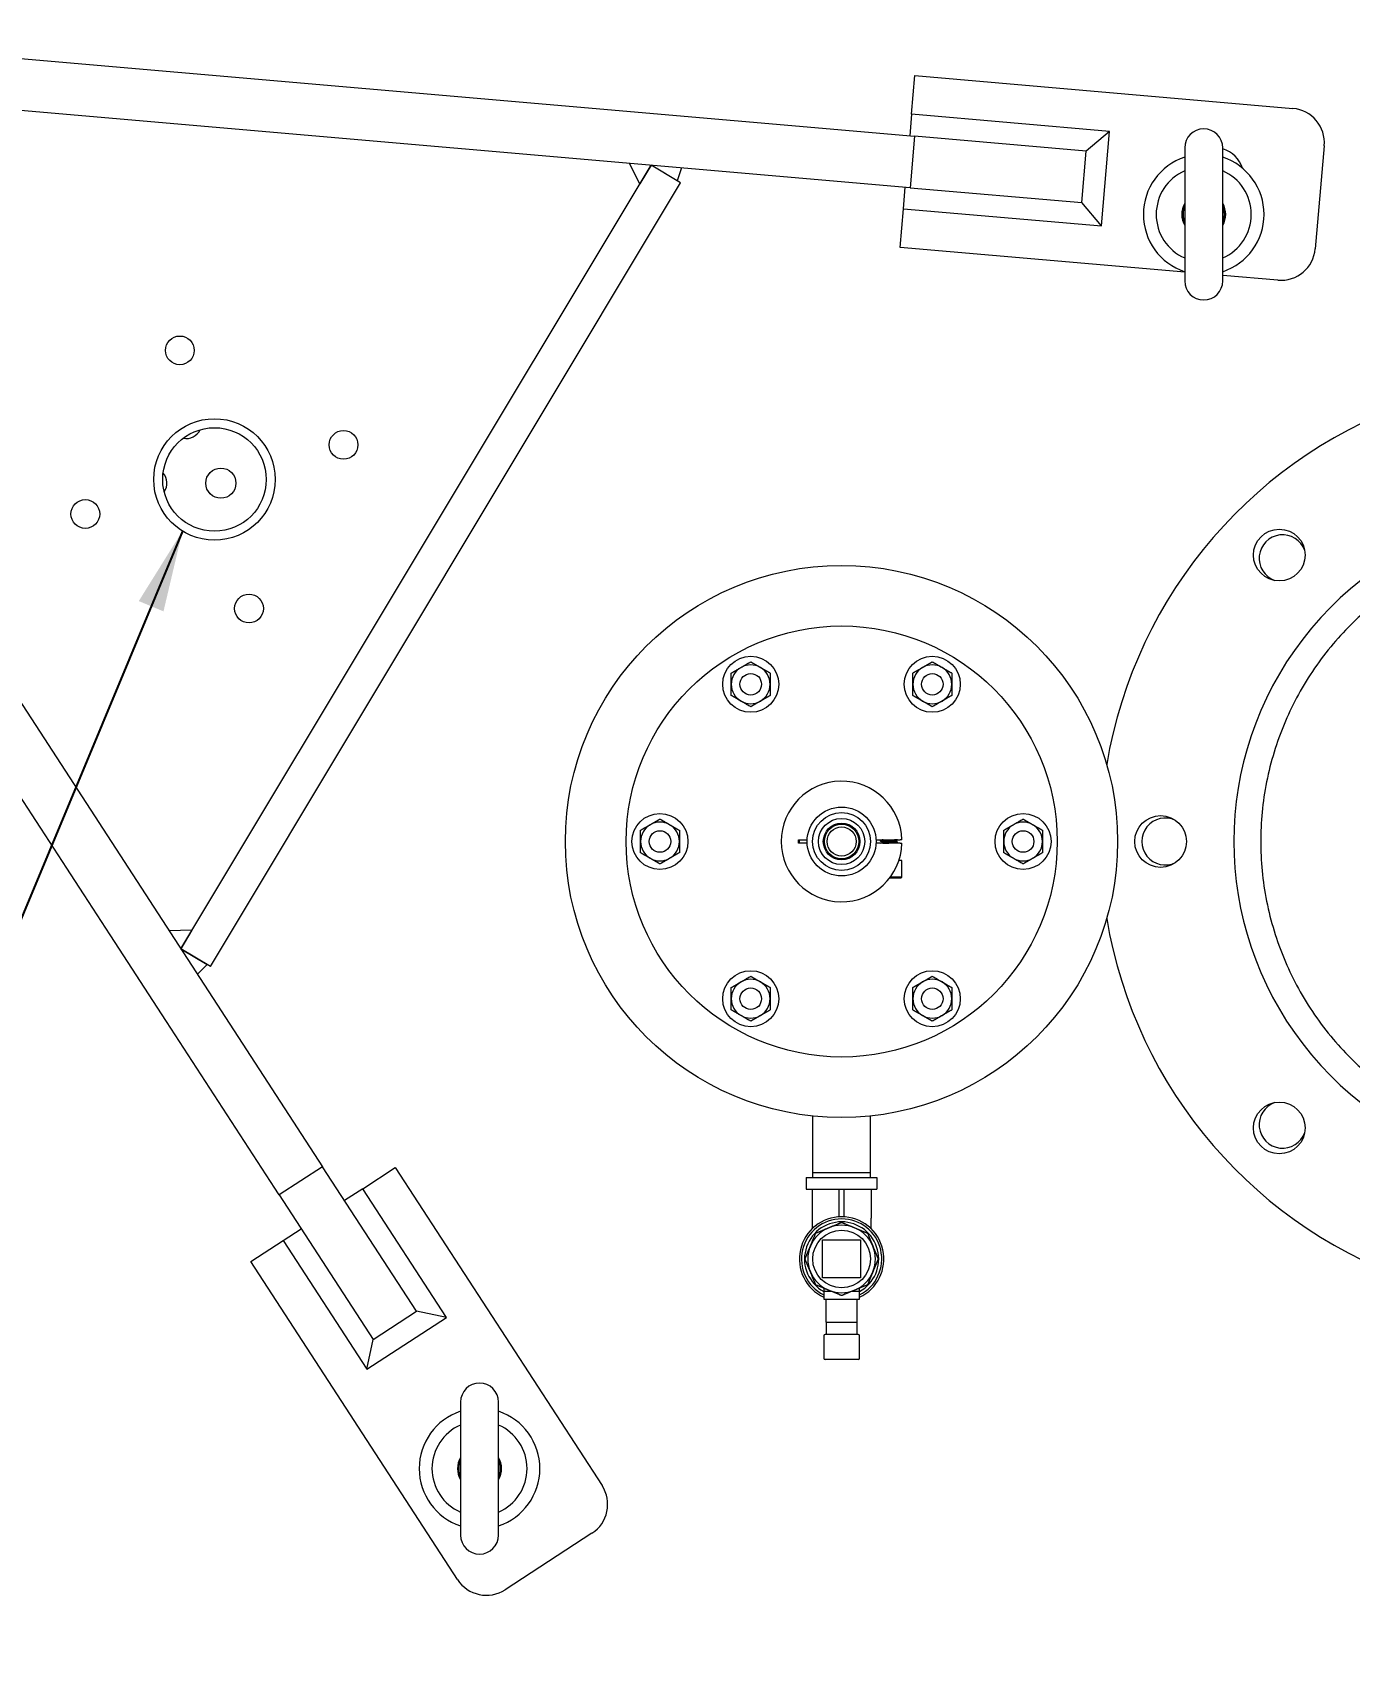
# Model space of a CAD drawing. Header units: inches. Extents: x 15 to 402, y 6 to 261.
# Drawn here: x 67.81 to 86.9, y 189.34 to 212.8 of the extents above; entities that cross this region are included whole.
import ezdxf

# ---------------------------------------------------------------- set-up
doc = ezdxf.new("R2010")
doc.units = ezdxf.units.IN
doc.header["$LTSCALE"] = 12
doc.header["$MEASUREMENT"] = 0
for name, color, linetype, lineweight in [('Dimension (ANSI)', 7, 'Continuous', 25), ('Symbol (ANSI)', 7, 'Continuous', 25), ('Visible', 7, 'Continuous', 18)]:
    doc.layers.add(name, color=color, linetype=linetype, lineweight=lineweight)
doc.styles.add('MEMCOR Medium', font='arial.ttf')
doc.dimstyles.new('Default (ANSI)', dxfattribs={"dimscale": 12, "dimtxt": 0.15, "dimasz": 0.098425, "dimexe": 0.125, "dimexo": 0.0625, "dimgap": 0.031496, "dimtad": 0, "dimtih": 1, "dimtoh": 1, "dimdec": 4, "dimrnd": 1e-08, "dimzin": 3, "dimdsep": 46, "dimlunit": 5, "dimtxsty": 'MEMCOR Medium', "dimcen": 0.09, "dimdle": 0.393701, "dimclrd": 256, "dimclre": 256, "dimclrt": 256, "dimadec": 0, "dimazin": 1, "dimtfac": 0.8, "dimtofl": 0, "dimtmove": 0, "dimatfit": 3, "dimfxl": 1, "dimfrac": 1, "dimtolj": 1, "dimtzin": 4, "dimlwd": -1, "dimlwe": -1, "dimarcsym": 0})
doc.dimstyles.new('Default (ANSI)$7', dxfattribs={"dimscale": 12, "dimtxt": 0.15, "dimasz": 0.098425, "dimexe": 0.125, "dimexo": 0.0625, "dimgap": 0.031496, "dimtad": 0, "dimtih": 1, "dimtoh": 1, "dimdec": 4, "dimrnd": 1e-08, "dimzin": 3, "dimdsep": 46, "dimlunit": 5, "dimtxsty": 'MEMCOR Medium', "dimcen": 0.09, "dimdle": 0.393701, "dimclrd": 256, "dimclre": 256, "dimclrt": 256, "dimadec": 0, "dimazin": 1, "dimtfac": 0.8, "dimtofl": 0, "dimtmove": 0, "dimatfit": 3, "dimfxl": 1, "dimfrac": 1, "dimtolj": 1, "dimtzin": 4, "dimlwd": -1, "dimlwe": -1, "dimarcsym": 0})

# ---------------------------------------------------------------- blocks, each defined once
blk = doc.blocks.new('*D25')
at = {"layer": 'Defpoints', "color": 0, "transparency": 16777216}
for p in [(86.641, 243.622), (62.578, 211.67)]:
    blk.add_point(p, dxfattribs=at)
at = {"layer": 'Dimension (ANSI)', "transparency": 16777216}
for p, q in [((91.211, 249.692), (87.351, 244.566)), ((92.799, 249.692), (91.211, 249.692))]:
    blk.add_line(p, q, dxfattribs=at)
blk.add_solid([(87.194, 244.684), (87.508, 244.447), (86.641, 243.622)], dxfattribs=at)
at = {"layer": 'Dimension (ANSI)', "transparency": 16777216, "insert": (93.177, 249.692), "char_height": 1.8, "attachment_point": 4, "style": 'MEMCOR Medium'}
blk.add_mtext('\\A1; \\fArial|b0|i0;\\H1.8000;R40 in\\P[R1016.0 mm]{\\P\\fArial|b0|i0;\\H1.8000;RADIAL CLEARANCE REQUIRED}', dxfattribs=at)

msp = doc.modelspace()

# ---------------------------------------------------------------- linework, layer by layer
at = {"layer": 'Visible'}
for p, q in [((64.906715, 212.660715), (80.595992, 211.29916)), ((80.553272, 211.616542), (80.601905, 212.176935)), ((80.601905, 212.176935), (86.08131, 211.701419)), ((80.531149, 210.551968), (65.099151, 211.891196)), ((80.553272, 211.616542), (80.526254, 211.305212)), ((83.424979, 211.367328), (80.553272, 211.616542)), ((80.595992, 211.29916), (80.531149, 210.551968)), ((83.086631, 211.083016), (80.595992, 211.29916)), ((83.424979, 211.367328), (83.086631, 211.083016)), ((83.3061, 209.997476), (83.424979, 211.367328)), ((83.021788, 210.335824), (83.086631, 211.083016)), ((84.513231, 211.12887), (84.513231, 209.199736)), ((85.064412, 209.199736), (85.064412, 211.12887)), ((86.536209, 211.160062), (86.406523, 209.665679)), ((69.958872, 199.515778), (76.775107, 210.877927)), ((76.614345, 210.609949), (76.463777, 210.904945)), ((76.775107, 210.877927), (76.614345, 210.609949)), ((77.203929, 210.620806), (76.775365, 210.877905)), ((77.154342, 210.650553), (76.775365, 210.877905)), ((77.215651, 210.839695), (77.154342, 210.650553)), ((70.387636, 199.258559), (77.203929, 210.620806)), ((80.434393, 210.24669), (80.461411, 210.55802)), ((80.531149, 210.551968), (83.021788, 210.335824)), ((83.3061, 209.997476), (83.021788, 210.335824)), ((80.385761, 209.686297), (80.434393, 210.24669)), ((80.434393, 210.24669), (83.3061, 209.997476)), ((84.513231, 209.328104), (80.385761, 209.686297)), ((63.568856, 209.340458), (72.014417, 196.355367)), ((71.385701, 195.946447), (62.799337, 209.148022)), ((85.865166, 209.21078), (85.064412, 209.280272)), ((78.913822, 201.044753), (78.913822, 201.097253)), ((78.913822, 201.097253), (79.039511, 201.097253)), ((79.039511, 201.044753), (78.913822, 201.044753)), ((80.038132, 201.097253), (80.388416, 201.097253)), ((80.388416, 201.044753), (80.038132, 201.044753)), ((80.101322, 201.076003), (80.101322, 201.080467)), ((80.124519, 201.094115), (80.124519, 201.097253)), ((80.124519, 201.058401), (80.124519, 201.06261)), ((80.328124, 201.076003), (80.328124, 201.080212)), ((80.351322, 201.09386), (80.351322, 201.097253)), ((80.351322, 201.058146), (80.351322, 201.06261)), ((80.413428, 201.097253), (80.388416, 201.097253)), ((80.388416, 201.044753), (80.413428, 201.044753)), ((80.413822, 200.794753), (80.369069, 200.794753)), ((80.413822, 200.554753), (80.413822, 200.794753)), ((80.237882, 200.544753), (80.403822, 200.544753)), ((80.413822, 200.554753), (80.245299, 200.554753)), ((80.403822, 200.544753), (80.413822, 200.554753)), ((70.119634, 199.783755), (69.788489, 199.777743)), ((70.119634, 199.783755), (69.958872, 199.515778)), ((70.387636, 199.258559), (69.958872, 199.515778)), ((69.958872, 199.515778), (70.33785, 199.288426)), ((70.199831, 199.145303), (70.33785, 199.288426)), ((79.12017, 196.266357), (79.12017, 197.089078)), ((79.957473, 196.266357), (79.957473, 197.089374)), ((72.014417, 196.355367), (71.385701, 195.946447)), ((73.377484, 194.259645), (72.014417, 196.355367)), ((72.59534, 196.035351), (73.066878, 196.342041)), ((73.066878, 196.342041), (76.065624, 191.731453)), ((79.026223, 196.198247), (80.05142, 196.198247)), ((79.026223, 196.198247), (79.026223, 196.027381)), ((79.957473, 196.266357), (79.12017, 196.266357)), ((79.122298, 196.198247), (79.12017, 196.266357)), ((79.955345, 196.198247), (79.957473, 196.266357)), ((80.05142, 196.198247), (80.05142, 196.027381)), ((71.385701, 195.946447), (72.748768, 193.850725)), ((72.59534, 196.035351), (72.333375, 195.864968)), ((73.809833, 194.168063), (72.59534, 196.035351)), ((79.026223, 196.027381), (79.499451, 196.027381)), ((79.111656, 196.027381), (79.111656, 195.607696)), ((79.499451, 196.028895), (79.499451, 195.628378)), ((79.578192, 195.628378), (79.578192, 196.028895)), ((79.578192, 196.027381), (80.05142, 196.027381)), ((79.965987, 196.027381), (79.965987, 195.607696)), ((79.111656, 195.607696), (79.111656, 195.456105)), ((79.965987, 195.456105), (79.965987, 195.607696)), ((70.971156, 194.978974), (71.442693, 195.285664)), ((71.442693, 195.285664), (71.704659, 195.456048)), ((71.442693, 195.285664), (72.657186, 193.418376)), ((79.263231, 194.741554), (79.263231, 195.292735)), ((79.263231, 195.292735), (79.814412, 195.292735)), ((79.814412, 195.292735), (79.814412, 194.741554)), ((73.969903, 190.368387), (70.971156, 194.978974)), ((79.814412, 194.741554), (79.263231, 194.741554)), ((79.278692, 194.594522), (79.278692, 194.551644)), ((79.278692, 194.551644), (79.278692, 194.435269)), ((79.278692, 194.551644), (79.382206, 194.551644)), ((79.695437, 194.551644), (79.798952, 194.551644)), ((79.798952, 194.551644), (79.798952, 194.594522)), ((79.798952, 194.435269), (79.798952, 194.551644)), ((79.278692, 194.435269), (79.798952, 194.435269)), ((79.312622, 194.102734), (79.312622, 194.435269)), ((79.765022, 194.102734), (79.765022, 194.435269)), ((72.657186, 193.418376), (73.809833, 194.168063)), ((72.748768, 193.850725), (73.377484, 194.259645)), ((73.809833, 194.168063), (73.377484, 194.259645)), ((79.312622, 194.102734), (79.765022, 194.102734)), ((79.312622, 194.102734), (79.312622, 193.922042)), ((79.765022, 193.922042), (79.765022, 194.102734)), ((72.657186, 193.418376), (72.748768, 193.850725)), ((79.278692, 193.901162), (79.278692, 193.660873)), ((79.778072, 193.922042), (79.299572, 193.922042)), ((79.798952, 193.660873), (79.798952, 193.901162)), ((79.278692, 193.660873), (79.278692, 193.57899)), ((79.798952, 193.57899), (79.798952, 193.660873)), ((79.778072, 193.55811), (79.299572, 193.55811)), ((74.013231, 192.94227), (74.013231, 191.013136)), ((74.564412, 191.013136), (74.564412, 192.94227)), ((75.919093, 191.039696), (74.66166, 190.221856))]:
    msp.add_line(p, q, dxfattribs=at)
for centre, radius in [((62.577592, 211.669555), 40), ((69.944122, 208.192503), 0.2085), ((70.445522, 206.321003), 0.88), ((70.445522, 206.321003), 0.75), ((72.317022, 206.822503), 0.2085), ((70.538822, 206.267003), 0.21875), ((68.574122, 205.819503), 0.2085), ((85.884569, 205.225255), 0.375), ((79.537413, 201.071003), 4.003725), ((70.947022, 204.449503), 0.2085), ((79.538822, 201.071003), 3.125), ((78.221163, 203.350815), 0.406), ((80.853663, 203.350815), 0.406), ((78.221163, 203.350815), 0.15625), ((80.853663, 203.350815), 0.15625), ((76.904913, 201.071003), 0.406), ((79.538822, 201.071003), 0.5), ((79.538822, 201.071003), 0.42), ((79.538822, 201.071003), 0.335), ((82.169913, 201.071003), 0.406), ((84.163822, 201.071003), 0.375), ((76.904913, 201.071003), 0.15625), ((79.538822, 201.071003), 0.265625), ((79.538822, 201.071003), 0.25), ((79.538822, 201.071003), 0.210937), ((82.169913, 201.071003), 0.15625), ((78.221163, 198.791191), 0.406), ((80.853663, 198.791191), 0.406), ((78.221163, 198.791191), 0.15625), ((80.853663, 198.791191), 0.15625), ((85.884569, 196.91675), 0.375), ((79.538822, 195.017144), 0.418652)]:
    msp.add_circle(centre, radius, dxfattribs=at)
for centre, radius, start, end in [((86.038081, 211.203291), 0.5, 355.0401549, 85.0401549), ((84.788822, 211.12887), 0.275591, 0, 180), ((84.788822, 210.164303), 0.875, 108.3584371, 251.6415629), ((84.940139, 210.696318), 0.435, 18.3204455, 73.4001337), ((84.788822, 210.164303), 0.875, 288.3584371, 71.6415629), ((84.788822, 210.164303), 0.688976, 113.5781785, 246.4218215), ((84.788822, 210.164303), 0.688976, 293.5781785, 66.4218215), ((84.788822, 210.164303), 0.319466, 149.6167066, 210.3832934), ((84.788822, 210.164303), 0.3125, 151.8711715, 208.1288285), ((84.788822, 210.164303), 0.3, 156.7273618, 203.2726382), ((84.788822, 210.164303), 0.319466, 329.6167066, 30.3832934), ((84.788822, 210.164303), 0.3125, 331.8711715, 28.1288285), ((84.788822, 210.164303), 0.3, 336.7273618, 23.2726382), ((85.908395, 209.708908), 0.5, 265.0401549, 355.0401549), ((84.788822, 209.199736), 0.275591, 180, 0), ((90.038822, 201.071003), 6.75, 45.4765044, 170.4695033), ((70.038822, 207.133003), 0.21875, 257.9093757, 335.2997281), ((69.538822, 206.267003), 0.21875, 324.7641082, 42.0525275), ((90.038822, 201.071003), 4.8125, 67.2317757, 292.7682243), ((85.932622, 205.177203), 0.3405, 19.303126, 250.696874), ((78.221163, 203.350815), 0.2815, 120, 180), ((78.221163, 203.350815), 0.2815, 60, 120), ((78.221163, 203.350815), 0.2815, 0, 60), ((80.853663, 203.350815), 0.2815, 120, 180), ((80.853663, 203.350815), 0.2815, 60, 120), ((80.853663, 203.350815), 0.2815, 0, 60), ((78.221163, 203.350815), 0.2815, 180, 240), ((78.221163, 203.350815), 0.2815, 300, 0), ((80.853663, 203.350815), 0.2815, 180, 240), ((80.853663, 203.350815), 0.2815, 300, 0), ((78.221163, 203.350815), 0.2815, 240, 300), ((80.853663, 203.350815), 0.2815, 240, 300), ((79.538822, 201.071003), 0.875, 1.7191313, 358.2808687), ((76.904913, 201.071003), 0.2815, 60, 120), ((82.169913, 201.071003), 0.2815, 60, 120), ((84.231722, 201.071003), 0.3405, 64.2697608, 295.7302392), ((76.904913, 201.071003), 0.2815, 120, 180), ((76.904913, 201.071003), 0.2815, 0, 60), ((82.169913, 201.071003), 0.2815, 120, 180), ((82.169913, 201.071003), 0.2815, 0, 60), ((76.904913, 201.071003), 0.2815, 180, 240), ((76.904913, 201.071003), 0.2815, 300, 0), ((79.538822, 201.071003), 0.6225, 177.5831963, 182.4168037), ((79.538822, 201.071003), 0.61775, 177.5646019, 182.4353981), ((82.169913, 201.071003), 0.2815, 180, 240), ((82.169913, 201.071003), 0.2815, 300, 0), ((76.904913, 201.071003), 0.2815, 240, 300), ((82.169913, 201.071003), 0.2815, 240, 300), ((90.038822, 201.071003), 6.75, 189.5304967, 314.5234956), ((78.221163, 198.791191), 0.2815, 120, 180), ((78.221163, 198.791191), 0.2815, 60, 120), ((78.221163, 198.791191), 0.2815, 0, 60), ((80.853663, 198.791191), 0.2815, 120, 180), ((80.853663, 198.791191), 0.2815, 60, 120), ((80.853663, 198.791191), 0.2815, 0, 60), ((78.221163, 198.791191), 0.2815, 180, 240), ((78.221163, 198.791191), 0.2815, 300, 0), ((80.853663, 198.791191), 0.2815, 180, 240), ((80.853663, 198.791191), 0.2815, 300, 0), ((78.221163, 198.791191), 0.2815, 240, 300), ((80.853663, 198.791191), 0.2815, 240, 300), ((85.932622, 196.964803), 0.3405, 109.303126, 340.696874), ((79.538822, 196.539979), 0.512598, 265.5950645, 274.4049355), ((79.538822, 195.017144), 0.6125, 295.131805, 244.868195), ((79.538822, 195.017144), 0.581875, 296.5548781, 243.4451219), ((79.538822, 195.017144), 0.538234, 298.9013143, 241.0986857), ((79.538822, 195.017144), 0.49, 67.5, 112.5), ((79.538822, 195.017144), 0.49, 112.5, 157.5), ((79.538822, 195.017144), 0.49, 22.5, 67.5), ((79.538822, 195.017144), 0.49, 157.5, 202.5), ((79.538822, 195.017144), 0.49, 337.5, 22.5), ((79.538822, 195.017144), 0.49, 202.5, 247.5), ((79.538822, 195.017144), 0.49, 292.5, 337.5), ((79.538822, 195.017144), 0.49, 247.5, 292.5), ((79.299572, 193.901162), 0.02088, 90, 180), ((79.778072, 193.901162), 0.02088, 0, 90), ((79.299572, 193.57899), 0.02088, 180, 270), ((79.778072, 193.57899), 0.02088, 270, 0), ((74.288822, 192.94227), 0.275591, 0, 180), ((74.288822, 191.977703), 0.875, 108.3584371, 251.6415629), ((74.288822, 191.977703), 0.875, 288.3584371, 71.6415629), ((74.288822, 191.977703), 0.688976, 113.5781785, 246.4218215), ((74.288822, 191.977703), 0.688976, 293.5781785, 66.4218215), ((74.288822, 191.977703), 0.319466, 149.6167066, 210.3832934), ((74.288822, 191.977703), 0.3125, 151.8711715, 208.1288285), ((74.288822, 191.977703), 0.3, 156.7273618, 203.2726382), ((74.288822, 191.977703), 0.319466, 329.6167066, 30.3832934), ((74.288822, 191.977703), 0.3125, 331.8711715, 28.1288285), ((74.288822, 191.977703), 0.3, 336.7273618, 23.2726382), ((75.64648, 191.45884), 0.5, 303.0401549, 33.0401549), ((74.288822, 191.013136), 0.275591, 180, 0), ((74.389047, 190.641), 0.5, 213.0401549, 303.0401549)]:
    msp.add_arc(centre, radius, start, end, dxfattribs=at)
for points, knots in [([(90.066136, 205.508503), (89.928538, 205.508503), (89.784562, 205.502077), (89.491881, 205.474018), (89.343175, 205.452378), (89.048812, 205.394067), (88.903092, 205.357382), (88.621848, 205.271692), (88.486324, 205.222691), (88.232514, 205.11779), (88.102459, 205.057084), (87.843803, 204.919842), (87.715205, 204.843303), (87.466544, 204.677537), (87.346429, 204.588276), (87.120272, 204.402298), (87.014228, 204.305586), (86.820243, 204.112008), (86.723323, 204.006184), (86.536911, 203.780451), (86.447423, 203.660538), (86.281212, 203.412246), (86.204453, 203.283813), (86.066806, 203.02544), (86.005914, 202.895501), (85.900954, 202.642488), (85.85202, 202.507709), (85.766405, 202.227993), (85.729728, 202.083055), (85.671399, 201.790251), (85.649734, 201.642323), (85.621626, 201.351152), (85.615179, 201.207909), (85.615179, 200.934096), (85.621626, 200.790854), (85.649734, 200.499683), (85.671399, 200.351754), (85.729728, 200.058951), (85.766405, 199.914012), (85.85202, 199.634296), (85.900954, 199.499517), (86.005914, 199.246504), (86.066806, 199.116566), (86.204453, 198.858192), (86.281212, 198.729759), (86.447423, 198.481467), (86.536911, 198.361554), (86.723323, 198.135821), (86.820243, 198.029998), (87.014228, 197.836419), (87.120272, 197.739707), (87.346429, 197.553729), (87.466544, 197.464468), (87.715205, 197.298703), (87.843803, 197.222163), (88.102459, 197.084921), (88.232514, 197.024215), (88.486324, 196.919314), (88.621848, 196.870313), (88.903092, 196.784623), (89.048812, 196.747938), (89.343175, 196.689627), (89.491881, 196.667988), (89.784562, 196.639928), (89.928538, 196.633503), (90.066136, 196.633503)], [-46.633977969, -46.633977969, -46.633977969, -46.633977969, -45.585478193, -45.585478193, -44.536978417, -44.536978417, -43.488478641, -43.488478641, -42.439978865, -42.439978865, -41.395769431, -41.395769431, -40.351559998, -40.351559998, -39.307350564, -39.307350564, -38.26314113, -38.26314113, -37.219100354, -37.219100354, -36.175059579, -36.175059579, -35.131018803, -35.131018803, -34.086978027, -34.086978027, -33.043748812, -33.043748812, -32.000519598, -32.000519598, -30.957290383, -30.957290383, -29.914061169, -29.914061169, -28.870831954, -28.870831954, -27.82760274, -27.82760274, -26.784373525, -26.784373525, -25.741144311, -25.741144311, -24.697103535, -24.697103535, -23.653062759, -23.653062759, -22.609021983, -22.609021983, -21.564981207, -21.564981207, -20.520771774, -20.520771774, -19.47656234, -19.47656234, -18.432352907, -18.432352907, -17.388143473, -17.388143473, -16.339643697, -16.339643697, -15.291143921, -15.291143921, -14.242644145, -14.242644145, -13.194144369, -13.194144369, -13.194144369, -13.194144369]), ([(80.101689, 201.075574), (80.101074, 201.075929), (80.10123, 201.076281), (80.104085, 201.077385), (80.10924, 201.078162), (80.125173, 201.079669), (80.13562, 201.080351), (80.161009, 201.081809), (80.175838, 201.082586), (80.207113, 201.084095), (80.223202, 201.084779), (80.255589, 201.086235), (80.271554, 201.087012), (80.300148, 201.088522), (80.312605, 201.089209), (80.333318, 201.090662), (80.341206, 201.091439), (80.349531, 201.092777), (80.351322, 201.093314), (80.351322, 201.093854)], [15.663583123, 15.663583123, 15.663583123, 15.663583123, 15.7245384, 15.7245384, 15.849452582, 15.849452582, 15.970435345, 15.970435345, 16.09544626, 16.09544626, 16.216429268, 16.216429268, 16.341535626, 16.341535626, 16.462526052, 16.462526052, 16.587726525, 16.587726525, 16.680369029, 16.680369029, 16.680369029, 16.680369029]), ([(80.349016, 201.097253), (80.346702, 201.096699), (80.34267, 201.096131), (80.329597, 201.094823), (80.31951, 201.09413), (80.294683, 201.092683), (80.280035, 201.091906), (80.248974, 201.09039), (80.232928, 201.089695), (80.200414, 201.08825), (80.184276, 201.087474), (80.155233, 201.085957), (80.142504, 201.085259), (80.121101, 201.083816), (80.11281, 201.08304), (80.103439, 201.081647), (80.101322, 201.081059), (80.101322, 201.080471)], [15.9597431293, 15.9597431293, 15.9597431293, 15.9597431293, 16.0514555076, 16.0514555076, 16.172299271, 16.172299271, 16.2975345887, 16.2975345887, 16.4184073612, 16.4184073612, 16.5437317933, 16.5437317933, 16.6646384439, 16.6646384439, 16.7900506775, 16.7900506775, 16.8906389561, 16.8906389561, 16.8906389561, 16.8906389561]), ([(80.350954, 201.063037), (80.351348, 201.062808), (80.351426, 201.062581), (80.350402, 201.061623), (80.346307, 201.060848), (80.33224, 201.059325), (80.322622, 201.058613), (80.29854, 201.057181), (80.284143, 201.056405), (80.253377, 201.054882), (80.237387, 201.054168), (80.204727, 201.052737), (80.188383, 201.051961), (80.15878, 201.050437), (80.145705, 201.049721), (80.12344, 201.048291), (80.114647, 201.047516), (80.103891, 201.046056), (80.101322, 201.045397), (80.101322, 201.044754)], [17.858690144, 17.858690144, 17.858690144, 17.858690144, 17.897732579, 17.897732579, 18.023565547, 18.023565547, 18.144752771, 18.144752771, 18.27066658, 18.27066658, 18.391909849, 18.391909849, 18.517903522, 18.517903522, 18.639204633, 18.639204633, 18.765277252, 18.765277252, 18.876187399, 18.876187399, 18.876187399, 18.876187399]), ([(80.137933, 201.044751), (80.143054, 201.045069), (80.148623, 201.045388), (80.16798, 201.046465), (80.183093, 201.047236), (80.214806, 201.04873), (80.231083, 201.049405), (80.263118, 201.050882), (80.278556, 201.051652), (80.306137, 201.053148), (80.318059, 201.053825), (80.337123, 201.0553), (80.344023, 201.056069), (80.350161, 201.057277), (80.351322, 201.057708), (80.351322, 201.058141)], [13.9515025257, 13.9515025257, 13.9515025257, 13.9515025257, 14.0064724302, 14.0064724302, 14.1300881026, 14.1300881026, 14.2519792982, 14.2519792982, 14.3754979356, 14.3754979356, 14.4975199083, 14.4975199083, 14.6209436198, 14.6209436198, 14.6955905626, 14.6955905626, 14.6955905626, 14.6955905626])]:
    msp.add_open_spline(points, degree=3, knots=knots, dxfattribs=at)
for points, weights in [([(77.939663, 203.513339), (78.015091, 203.556887), (78.080413, 203.594601)], [1, 1.0379548493, 1]), ([(77.939663, 203.350815), (77.939663, 203.426242), (77.939663, 203.513339)], [1, 1.0379548493, 1]), ([(78.080413, 203.594601), (78.145735, 203.632315), (78.221163, 203.675863)], [1, 1.0379548493, 1]), ([(78.221163, 203.675863), (78.296591, 203.632315), (78.361913, 203.594601)], [1, 1.0379548493, 1]), ([(78.361913, 203.594601), (78.427235, 203.556887), (78.502663, 203.513339)], [1, 1.0379548493, 1]), ([(78.502663, 203.513339), (78.502663, 203.426242), (78.502663, 203.350815)], [1, 1.0379548493, 1]), ([(80.572163, 203.513339), (80.647591, 203.556887), (80.712913, 203.594601)], [1, 1.0379548493, 1]), ([(80.572163, 203.350815), (80.572163, 203.426242), (80.572163, 203.513339)], [1, 1.0379548493, 1]), ([(80.712913, 203.594601), (80.778235, 203.632315), (80.853663, 203.675863)], [1, 1.0379548493, 1]), ([(80.853663, 203.675863), (80.929091, 203.632315), (80.994413, 203.594601)], [1, 1.0379548493, 1]), ([(80.994413, 203.594601), (81.059735, 203.556887), (81.135163, 203.513339)], [1, 1.0379548493, 1]), ([(81.135163, 203.513339), (81.135163, 203.426242), (81.135163, 203.350815)], [1, 1.0379548493, 1]), ([(77.939663, 203.18829), (77.939663, 203.275387), (77.939663, 203.350815)], [1, 1.0379548493, 1]), ([(78.502663, 203.350815), (78.502663, 203.275387), (78.502663, 203.18829)], [1, 1.0379548493, 1]), ([(80.572163, 203.18829), (80.572163, 203.275387), (80.572163, 203.350815)], [1, 1.0379548493, 1]), ([(81.135163, 203.350815), (81.135163, 203.275387), (81.135163, 203.18829)], [1, 1.0379548493, 1]), ([(78.080413, 203.107028), (78.015091, 203.144742), (77.939663, 203.18829)], [1, 1.0379548493, 1]), ([(78.221163, 203.025766), (78.145735, 203.069315), (78.080413, 203.107028)], [1, 1.0379548493, 1]), ([(78.361913, 203.107028), (78.296591, 203.069315), (78.221163, 203.025766)], [1, 1.0379548493, 1]), ([(78.502663, 203.18829), (78.427235, 203.144742), (78.361913, 203.107028)], [1, 1.0379548493, 1]), ([(80.712913, 203.107028), (80.647591, 203.144742), (80.572163, 203.18829)], [1, 1.0379548493, 1]), ([(80.853663, 203.025766), (80.778235, 203.069315), (80.712913, 203.107028)], [1, 1.0379548493, 1]), ([(80.994413, 203.107028), (80.929091, 203.069315), (80.853663, 203.025766)], [1, 1.0379548493, 1]), ([(81.135163, 203.18829), (81.059735, 203.144742), (80.994413, 203.107028)], [1, 1.0379548493, 1]), ([(76.764163, 201.314789), (76.829485, 201.352503), (76.904913, 201.396051)], [1, 1.0379548493, 1]), ([(76.904913, 201.396051), (76.980341, 201.352503), (77.045663, 201.314789)], [1, 1.0379548493, 1]), ([(82.029163, 201.314789), (82.094485, 201.352503), (82.169913, 201.396051)], [1, 1.0379548493, 1]), ([(82.169913, 201.396051), (82.245341, 201.352503), (82.310663, 201.314789)], [1, 1.0379548493, 1]), ([(76.623413, 201.233527), (76.698841, 201.277075), (76.764163, 201.314789)], [1, 1.0379548493, 1]), ([(76.623413, 201.071003), (76.623413, 201.14643), (76.623413, 201.233527)], [1, 1.0379548493, 1]), ([(77.045663, 201.314789), (77.110985, 201.277075), (77.186413, 201.233527)], [1, 1.0379548493, 1]), ([(77.186413, 201.233527), (77.186413, 201.14643), (77.186413, 201.071003)], [1, 1.0379548493, 1]), ([(81.888413, 201.233527), (81.963841, 201.277075), (82.029163, 201.314789)], [1, 1.0379548493, 1]), ([(81.888413, 201.071003), (81.888413, 201.14643), (81.888413, 201.233527)], [1, 1.0379548493, 1]), ([(82.310663, 201.314789), (82.375985, 201.277075), (82.451413, 201.233527)], [1, 1.0379548493, 1]), ([(82.451413, 201.233527), (82.451413, 201.14643), (82.451413, 201.071003)], [1, 1.0379548493, 1]), ([(76.623413, 200.908479), (76.623413, 200.995575), (76.623413, 201.071003)], [1, 1.0379548493, 1]), ([(76.764163, 200.827216), (76.698841, 200.86493), (76.623413, 200.908479)], [1, 1.0379548493, 1]), ([(77.186413, 200.908479), (77.110985, 200.86493), (77.045663, 200.827216)], [1, 1.0379548493, 1]), ([(77.186413, 201.071003), (77.186413, 200.995575), (77.186413, 200.908479)], [1, 1.0379548493, 1]), ([(80.141901, 201.097253), (80.127421, 201.095798), (80.124974, 201.094379)], [0.971656120033, 0.947421304339, 0.983633679554]), ([(81.888413, 200.908479), (81.888413, 200.995575), (81.888413, 201.071003)], [1, 1.0379548493, 1]), ([(82.029163, 200.827216), (81.963841, 200.86493), (81.888413, 200.908479)], [1, 1.0379548493, 1]), ([(82.451413, 200.908479), (82.375985, 200.86493), (82.310663, 200.827216)], [1, 1.0379548493, 1]), ([(82.451413, 201.071003), (82.451413, 200.995575), (82.451413, 200.908479)], [1, 1.0379548493, 1]), ([(76.904913, 200.745954), (76.829485, 200.789503), (76.764163, 200.827216)], [1, 1.0379548493, 1]), ([(77.045663, 200.827216), (76.980341, 200.789503), (76.904913, 200.745954)], [1, 1.0379548493, 1]), ([(82.169913, 200.745954), (82.094485, 200.789503), (82.029163, 200.827216)], [1, 1.0379548493, 1]), ([(82.310663, 200.827216), (82.245341, 200.789503), (82.169913, 200.745954)], [1, 1.0379548493, 1]), ([(77.939663, 198.953715), (78.015091, 198.997263), (78.080413, 199.034977)], [1, 1.0379548493, 1]), ([(78.080413, 199.034977), (78.145735, 199.072691), (78.221163, 199.116239)], [1, 1.0379548493, 1]), ([(78.221163, 199.116239), (78.296591, 199.072691), (78.361913, 199.034977)], [1, 1.0379548493, 1]), ([(78.361913, 199.034977), (78.427235, 198.997263), (78.502663, 198.953715)], [1, 1.0379548493, 1]), ([(80.572163, 198.953715), (80.647591, 198.997263), (80.712913, 199.034977)], [1, 1.0379548493, 1]), ([(80.712913, 199.034977), (80.778235, 199.072691), (80.853663, 199.116239)], [1, 1.0379548493, 1]), ([(80.853663, 199.116239), (80.929091, 199.072691), (80.994413, 199.034977)], [1, 1.0379548493, 1]), ([(80.994413, 199.034977), (81.059735, 198.997263), (81.135163, 198.953715)], [1, 1.0379548493, 1]), ([(77.939663, 198.791191), (77.939663, 198.866618), (77.939663, 198.953715)], [1, 1.0379548493, 1]), ([(77.939663, 198.628667), (77.939663, 198.715763), (77.939663, 198.791191)], [1, 1.0379548493, 1]), ([(78.502663, 198.953715), (78.502663, 198.866618), (78.502663, 198.791191)], [1, 1.0379548493, 1]), ([(78.502663, 198.791191), (78.502663, 198.715763), (78.502663, 198.628667)], [1, 1.0379548493, 1]), ([(80.572163, 198.791191), (80.572163, 198.866618), (80.572163, 198.953715)], [1, 1.0379548493, 1]), ([(80.572163, 198.628667), (80.572163, 198.715763), (80.572163, 198.791191)], [1, 1.0379548493, 1]), ([(81.135163, 198.953715), (81.135163, 198.866618), (81.135163, 198.791191)], [1, 1.0379548493, 1]), ([(81.135163, 198.791191), (81.135163, 198.715763), (81.135163, 198.628667)], [1, 1.0379548493, 1]), ([(78.080413, 198.547405), (78.015091, 198.585118), (77.939663, 198.628667)], [1, 1.0379548493, 1]), ([(78.221163, 198.466143), (78.145735, 198.509691), (78.080413, 198.547405)], [1, 1.0379548493, 1]), ([(78.361913, 198.547405), (78.296591, 198.509691), (78.221163, 198.466143)], [1, 1.0379548493, 1]), ([(78.502663, 198.628667), (78.427235, 198.585118), (78.361913, 198.547405)], [1, 1.0379548493, 1]), ([(80.712913, 198.547405), (80.647591, 198.585118), (80.572163, 198.628667)], [1, 1.0379548493, 1]), ([(80.853663, 198.466143), (80.778235, 198.509691), (80.712913, 198.547405)], [1, 1.0379548493, 1]), ([(80.994413, 198.547405), (80.929091, 198.509691), (80.853663, 198.466143)], [1, 1.0379548493, 1]), ([(81.135163, 198.628667), (81.059735, 198.585118), (80.994413, 198.547405)], [1, 1.0379548493, 1]), ([(79.351307, 195.469845), (79.441354, 195.507144), (79.538822, 195.547517)], [1, 1.0562990584, 1.07162109099]), ([(79.538822, 195.547517), (79.636289, 195.507144), (79.726336, 195.469845)], [1.07162109099, 1.0562990584, 1]), ([(79.086121, 195.204659), (79.12342, 195.294707), (79.163792, 195.392174)], [1, 1.0562990584, 1.07162109099]), ([(79.163792, 195.392174), (79.261259, 195.432546), (79.351307, 195.469845)], [1.07162109099, 1.0562990584, 1]), ([(79.726336, 195.469845), (79.816384, 195.432546), (79.913851, 195.392174)], [1, 1.0562990584, 1.07162109099]), ([(79.913851, 195.392174), (79.954223, 195.294707), (79.991523, 195.204659)], [1.07162109099, 1.0562990584, 1]), ([(79.008449, 195.017144), (79.048822, 195.114611), (79.086121, 195.204659)], [1.07162109099, 1.0562990584, 1]), ([(79.086121, 194.829629), (79.048822, 194.919677), (79.008449, 195.017144)], [1, 1.0562990584, 1.07162109099]), ([(79.991523, 195.204659), (80.028822, 195.114611), (80.069194, 195.017144)], [1, 1.0562990584, 1.07162109099]), ([(80.069194, 195.017144), (80.028822, 194.919677), (79.991523, 194.829629)], [1.07162109099, 1.0562990584, 1]), ([(79.163792, 194.642115), (79.12342, 194.739582), (79.086121, 194.829629)], [1.07162109099, 1.0562990584, 1]), ([(79.991523, 194.829629), (79.954223, 194.739582), (79.913851, 194.642115)], [1, 1.0562990584, 1.07162109099]), ([(79.351307, 194.564443), (79.261259, 194.601742), (79.163792, 194.642115)], [1, 1.0562990584, 1.07162109099]), ([(79.538822, 194.486772), (79.441354, 194.527144), (79.351307, 194.564443)], [1.07162109099, 1.0562990584, 1]), ([(79.726336, 194.564443), (79.636289, 194.527144), (79.538822, 194.486772)], [1, 1.0562990584, 1.07162109099]), ([(79.913851, 194.642115), (79.816384, 194.601742), (79.726336, 194.564443)], [1.07162109099, 1.0562990584, 1])]:
    msp.add_rational_spline(points, weights, degree=2, dxfattribs=at)
for points in [[(80.101689, 201.080886), (80.109452, 201.085381), (80.117214, 201.089878), (80.124974, 201.094379)], [(80.124519, 201.062355), (80.11691, 201.066767), (80.1093, 201.071176), (80.101689, 201.075583)], [(80.101689, 201.045172), (80.109452, 201.049667), (80.117214, 201.054164), (80.124974, 201.058664)], [(80.350954, 201.09344), (80.343191, 201.088945), (80.335429, 201.084448), (80.327669, 201.079948)], [(80.328124, 201.076258), (80.335733, 201.071845), (80.343343, 201.067436), (80.350954, 201.063029)], [(80.350954, 201.057726), (80.34349, 201.053404), (80.336026, 201.04908), (80.328564, 201.044753)]]:
    msp.add_open_spline(points, degree=3, dxfattribs=at)
for points, weights, knots in [([(80.327669, 201.079948), (80.32421, 201.077942), (80.298307, 201.076003), (80.26849, 201.073771), (80.226322, 201.071538), (80.184153, 201.069306), (80.154336, 201.067074), (80.124519, 201.064842), (80.124519, 201.06261)], [0.983633679554, 0.933205198033, 1, 0.923879532511, 1, 0.923879532511, 1, 0.923879532511, 1], [0.52712178902, 0.52712178902, 0.52712178902, 0.53289473684, 0.53289473684, 0.53947368421, 0.53947368421, 0.54605263158, 0.54605263158, 0.55263157895, 0.55263157895, 0.55263157895]), ([(80.328124, 201.076003), (80.328124, 201.073771), (80.298307, 201.071538), (80.26849, 201.069306), (80.226322, 201.067074), (80.184153, 201.064842), (80.154336, 201.06261), (80.128433, 201.060671), (80.124974, 201.058664)], [1, 0.923879532511, 1, 0.923879532511, 1, 0.923879532511, 1, 0.933205198033, 0.983633679554], [0.52631578947, 0.52631578947, 0.52631578947, 0.53289473684, 0.53289473684, 0.53947368421, 0.53947368421, 0.54605263158, 0.54605263158, 0.5518255794, 0.5518255794, 0.5518255794])]:
    msp.add_rational_spline(points, weights, degree=2, knots=knots, dxfattribs=at)

# ---------------------------------------------------------------- dimensions: what is measured, and where the dimension line sits
at = {"layer": 'Dimension (ANSI)'}
dim = msp.add_radius_dim(center=(62.577592, 211.669555), mpoint=(86.640591, 243.622209), text=' \\fArial|b0|i0;\\H1.8000;<> in\\X[R1016.0 mm]{\\P\\fArial|b0|i0;\\H1.8000;RADIAL CLEARANCE REQUIRED}', dimstyle='Default (ANSI)', override={"dimgap": 0.031496, "dimdec": 4, "dimlfac": 1, "dimpost": '', "dimcen": 0, "dimtol": 0, "dimlim": 0, "dimtp": 0, "dimtm": 0, "dimtdec": 2}, dxfattribs=at)
dim.commit()
dim.dimension.update_dxf_attribs({"geometry": '*D25', "text_midpoint": (112.573403, 249.691614), "dimtype": 164})

# ---------------------------------------------------------------- leaders
at = {"layer": 'Symbol (ANSI)', "annotation_type": 0, "has_hookline": 1, "hookline_direction": 1, "text_width": 33.895499}
msp.add_leader([(69.981751, 205.573127), (55.056734, 169.728143), (53.875632, 169.728143)], dimstyle='Default (ANSI)$7', override={"dimtad": 0}, dxfattribs=at)

doc.saveas('drawing.dxf')
